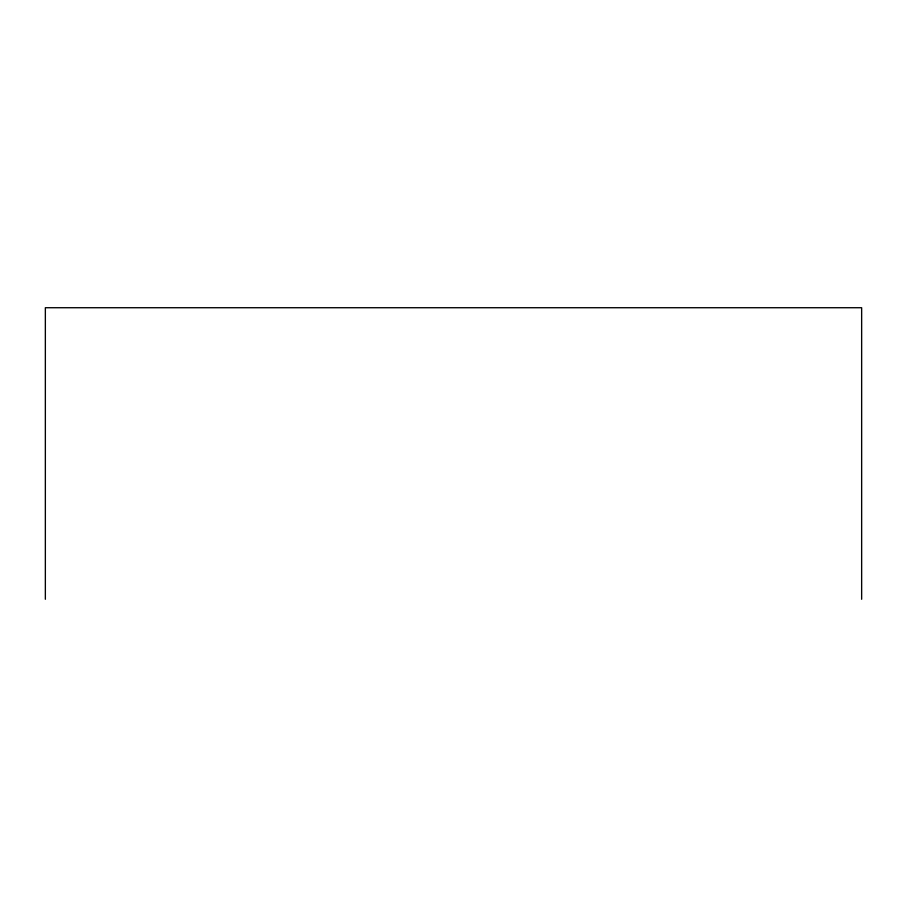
<?xml version="1.0" encoding="UTF-8"?>
<svg xmlns="http://www.w3.org/2000/svg" width="907" height="907" viewBox="0 0 907 907"><rect width="100%" height="100%" fill="white"/><g stroke="black" fill="none" stroke-linecap="round" stroke-linejoin="round"><path stroke-width="1.36" d="M861.65 599.278L861.65 307.722L45.35 307.722L45.35 599.278"/></g></svg>
